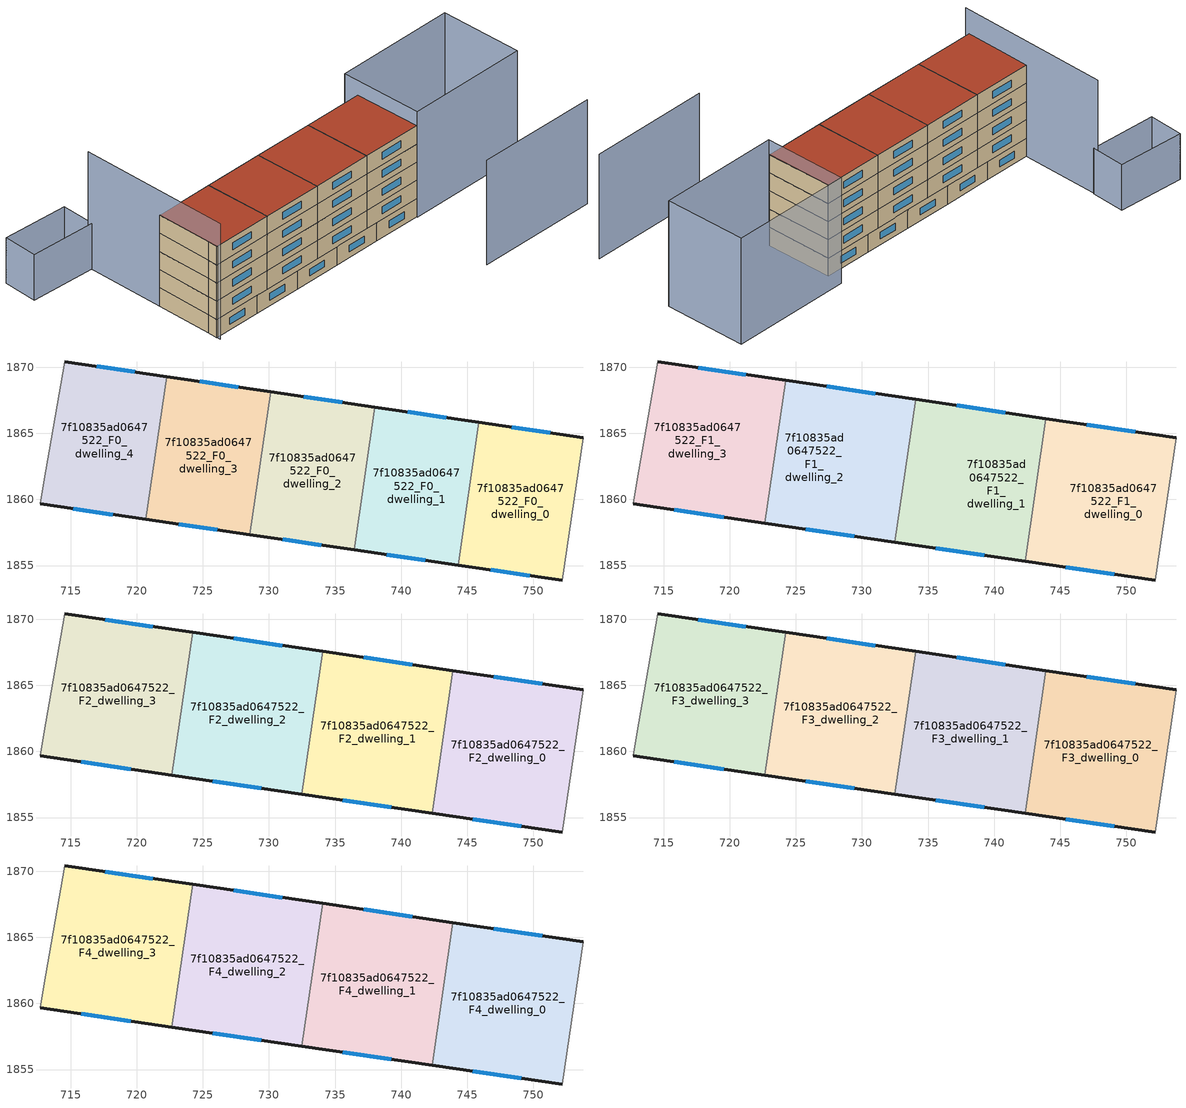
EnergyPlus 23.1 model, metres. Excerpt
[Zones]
7f10835ad0647522_F0_dwelling_0
 floor ground (EU_floor_Construction): 753.75,1864.68 752.17,1853.88 744.3,1855.03 745.88,1865.83 z0
 wall outside (EU_wall_Construction): 753.75,1864.68 745.88,1865.83 / 744.3,1855.03 752.17,1853.88 z0:3
 wall to 7f10835ad0647522_F0_dwelling_1 (EU_wall_Construction): 745.88,1865.83 744.3,1855.03 z0:3
 wall adiabatic (EU_wall_Construction): 752.17,1853.88 753.75,1864.68 z0:3
 window (EU_Window_Construction): 751.28,1865.04 748.35,1865.47 / 746.77,1854.67 749.71,1854.24 z0.94:2.06
7f10835ad0647522_F0_dwelling_1
 floor ground (EU_floor_Construction): 745.88,1865.83 744.3,1855.03 736.43,1856.19 738.01,1866.99 z0
 wall outside (EU_wall_Construction): 745.88,1865.83 738.01,1866.99 / 736.43,1856.19 744.3,1855.03 z0:3
 wall to 7f10835ad0647522_F0_dwelling_2 (EU_wall_Construction): 738.01,1866.99 736.43,1856.19 z0:3
 window (EU_Window_Construction): 743.41,1866.19 740.48,1866.62 / 738.9,1855.82 741.83,1855.39 z0.94:2.06
 ceiling adiabatic (EU_roof_Construction): 742.33,1855.32 743.91,1866.12 738.01,1866.99 736.43,1856.19 z3
7f10835ad0647522_F0_dwelling_2
 floor ground (EU_floor_Construction): 738.01,1866.99 736.43,1856.19 728.56,1857.34 730.14,1868.14 z0
 wall outside (EU_wall_Construction): 738.01,1866.99 730.14,1868.14 / 728.56,1857.34 736.43,1856.19 z0:3
 wall to 7f10835ad0647522_F0_dwelling_3 (EU_wall_Construction): 730.14,1868.14 728.56,1857.34 z0:3
 window (EU_Window_Construction): 735.55,1867.35 732.61,1867.78 / 731.03,1856.98 733.96,1856.55 z0.94:2.06
7f10835ad0647522_F0_dwelling_3
 floor ground (EU_floor_Construction): 730.14,1868.14 728.56,1857.34 720.69,1858.49 722.28,1869.29 z0
 wall outside (EU_wall_Construction): 730.14,1868.14 722.28,1869.29 / 720.69,1858.49 728.56,1857.34 z0:3
 wall to 7f10835ad0647522_F0_dwelling_4 (EU_wall_Construction): 722.28,1869.29 720.69,1858.49 z0:3
 window (EU_Window_Construction): 727.68,1868.5 724.74,1868.93 / 723.16,1858.13 726.1,1857.7 z0.94:2.06
7f10835ad0647522_F0_dwelling_4
 floor ground (EU_floor_Construction): 722.28,1869.29 720.69,1858.49 712.68,1859.66 712.97,1861.31 714.56,1870.42 z0
 wall outside (EU_wall_Construction): 712.68,1859.66 720.69,1858.49 / 722.28,1869.29 714.56,1870.42 z0:3
 wall adiabatic (EU_wall_Construction): 714.56,1870.42 712.97,1861.31 712.68,1859.66 z0:3
 window (EU_Window_Construction): 715.19,1859.29 718.18,1858.86 / 719.86,1869.65 716.98,1870.07 z0.94:2.06
7f10835ad0647522_F1_dwelling_0
 floor to 7f10835ad0647522_F0_dwelling_0 (EU_floor_Construction): 753.75,1864.68 752.17,1853.88 744.3,1855.03 745.88,1865.83 z3
 floor to 7f10835ad0647522_F0_dwelling_1 (EU_floor_Construction): 745.88,1865.83 744.3,1855.03 742.33,1855.32 743.91,1866.12 z3
 wall outside (EU_wall_Construction): 753.75,1864.68 743.91,1866.12 / 742.33,1855.32 752.17,1853.88 z3:6
 wall to 7f10835ad0647522_F1_dwelling_1 (EU_wall_Construction): 743.91,1866.12 742.33,1855.32 z3:6
 wall adiabatic (EU_wall_Construction): 752.17,1853.88 753.75,1864.68 z3:6
 window (EU_Window_Construction): 750.67,1865.13 747,1865.67 / 745.42,1854.87 749.09,1854.33 z3.94:5.06
7f10835ad0647522_F1_dwelling_1
 floor to 7f10835ad0647522_F0_dwelling_2 (EU_floor_Construction): 738.01,1866.99 736.43,1856.19 732.5,1856.76 734.08,1867.56 z3
 floor adiabatic (EU_floor_Construction): 743.91,1866.12 742.33,1855.32 736.43,1856.19 738.01,1866.99 z3
 wall outside (EU_wall_Construction): 743.91,1866.12 734.08,1867.56 / 732.5,1856.76 742.33,1855.32 z3:6
 wall to 7f10835ad0647522_F1_dwelling_2 (EU_wall_Construction): 734.08,1867.56 732.5,1856.76 z3:6
 window (EU_Window_Construction): 740.83,1866.57 737.16,1867.11 / 735.58,1856.31 739.25,1855.77 z3.94:5.06
7f10835ad0647522_F1_dwelling_2
 floor to 7f10835ad0647522_F0_dwelling_2 (EU_floor_Construction): 734.08,1867.56 732.5,1856.76 728.56,1857.34 730.14,1868.14 z3
 floor to 7f10835ad0647522_F0_dwelling_3 (EU_floor_Construction): 730.14,1868.14 728.56,1857.34 722.66,1858.2 724.24,1869 z3
 wall outside (EU_wall_Construction): 734.08,1867.56 724.24,1869 / 722.66,1858.2 732.5,1856.76 z3:6
 wall to 7f10835ad0647522_F1_dwelling_3 (EU_wall_Construction): 724.24,1869 722.66,1858.2 z3:6
 window (EU_Window_Construction): 731,1868.02 727.33,1868.55 / 725.74,1857.75 729.41,1857.21 z3.94:5.06
7f10835ad0647522_F1_dwelling_3
 floor to 7f10835ad0647522_F0_dwelling_3 (EU_floor_Construction): 724.24,1869 722.66,1858.2 720.7,1858.49 722.28,1869.29 z3
 floor to 7f10835ad0647522_F0_dwelling_4 (EU_floor_Construction): 722.28,1869.29 720.7,1858.49 712.68,1859.66 712.97,1861.31 714.56,1870.42 z3
 wall outside (EU_wall_Construction): 712.68,1859.66 722.66,1858.2 / 724.24,1869 714.56,1870.42 z3:6
 wall adiabatic (EU_wall_Construction): 714.56,1870.42 712.97,1861.31 712.68,1859.66 z3:6
 window (EU_Window_Construction): 715.81,1859.2 719.53,1858.66 / 721.21,1869.45 717.6,1869.98 z3.94:5.06
7f10835ad0647522_F2_dwelling_0
 floor to 7f10835ad0647522_F1_dwelling_0 (EU_floor_Construction): 753.75,1864.68 752.17,1853.88 742.33,1855.32 743.91,1866.12 z6
 wall outside (EU_wall_Construction): 753.75,1864.68 743.91,1866.12 / 742.33,1855.32 752.17,1853.88 z6:9
 wall to 7f10835ad0647522_F2_dwelling_1 (EU_wall_Construction): 743.91,1866.12 742.33,1855.32 z6:9
 wall adiabatic (EU_wall_Construction): 752.17,1853.88 753.75,1864.68 z6:9
 window (EU_Window_Construction): 750.67,1865.13 747,1865.67 / 745.42,1854.87 749.09,1854.33 z6.94:8.06
7f10835ad0647522_F2_dwelling_1
 floor to 7f10835ad0647522_F1_dwelling_1 (EU_floor_Construction): 743.91,1866.12 742.33,1855.32 732.5,1856.76 734.08,1867.56 z6
 wall outside (EU_wall_Construction): 743.91,1866.12 734.08,1867.56 / 732.5,1856.76 742.33,1855.32 z6:9
 wall to 7f10835ad0647522_F2_dwelling_2 (EU_wall_Construction): 734.08,1867.56 732.5,1856.76 z6:9
 window (EU_Window_Construction): 740.83,1866.57 737.16,1867.11 / 735.58,1856.31 739.25,1855.77 z6.94:8.06
7f10835ad0647522_F2_dwelling_2
 floor to 7f10835ad0647522_F1_dwelling_2 (EU_floor_Construction): 734.08,1867.56 732.5,1856.76 722.66,1858.2 724.24,1869 z6
 wall outside (EU_wall_Construction): 734.08,1867.56 724.24,1869 / 722.66,1858.2 732.5,1856.76 z6:9
 wall to 7f10835ad0647522_F2_dwelling_3 (EU_wall_Construction): 724.24,1869 722.66,1858.2 z6:9
 window (EU_Window_Construction): 731,1868.02 727.33,1868.55 / 725.74,1857.75 729.41,1857.21 z6.94:8.06
7f10835ad0647522_F2_dwelling_3
 floor to 7f10835ad0647522_F1_dwelling_3 (EU_floor_Construction): 724.24,1869 722.66,1858.2 712.68,1859.66 712.97,1861.31 714.56,1870.42 z6
 wall outside (EU_wall_Construction): 712.68,1859.66 722.66,1858.2 / 724.24,1869 714.56,1870.42 z6:9
 wall adiabatic (EU_wall_Construction): 714.56,1870.42 712.97,1861.31 712.68,1859.66 z6:9
 window (EU_Window_Construction): 715.81,1859.2 719.53,1858.66 / 721.21,1869.45 717.6,1869.98 z6.94:8.06
7f10835ad0647522_F3_dwelling_0
 floor to 7f10835ad0647522_F2_dwelling_0 (EU_floor_Construction): 753.75,1864.68 752.17,1853.88 742.33,1855.32 743.91,1866.12 z9
 wall outside (EU_wall_Construction): 753.75,1864.68 743.91,1866.12 / 742.33,1855.32 752.17,1853.88 z9:12
 wall to 7f10835ad0647522_F3_dwelling_1 (EU_wall_Construction): 743.91,1866.12 742.33,1855.32 z9:12
 wall adiabatic (EU_wall_Construction): 752.17,1853.88 753.75,1864.68 z9:12
 window (EU_Window_Construction): 750.67,1865.13 747,1865.67 / 745.42,1854.87 749.09,1854.33 z9.94:11.06
7f10835ad0647522_F3_dwelling_1
 floor to 7f10835ad0647522_F2_dwelling_1 (EU_floor_Construction): 743.91,1866.12 742.33,1855.32 732.5,1856.76 734.08,1867.56 z9
 wall outside (EU_wall_Construction): 743.91,1866.12 734.08,1867.56 / 732.5,1856.76 742.33,1855.32 z9:12
 wall to 7f10835ad0647522_F3_dwelling_2 (EU_wall_Construction): 734.08,1867.56 732.5,1856.76 z9:12
 window (EU_Window_Construction): 740.83,1866.57 737.16,1867.11 / 735.58,1856.31 739.25,1855.77 z9.94:11.06
7f10835ad0647522_F3_dwelling_2
 floor to 7f10835ad0647522_F2_dwelling_2 (EU_floor_Construction): 734.08,1867.56 732.5,1856.76 722.66,1858.2 724.24,1869 z9
 wall outside (EU_wall_Construction): 734.08,1867.56 724.24,1869 / 722.66,1858.2 732.5,1856.76 z9:12
 wall to 7f10835ad0647522_F3_dwelling_3 (EU_wall_Construction): 724.24,1869 722.66,1858.2 z9:12
 window (EU_Window_Construction): 731,1868.02 727.33,1868.55 / 725.74,1857.75 729.41,1857.21 z9.94:11.06
7f10835ad0647522_F3_dwelling_3
 floor to 7f10835ad0647522_F2_dwelling_3 (EU_floor_Construction): 724.24,1869 722.66,1858.2 712.68,1859.66 712.97,1861.31 714.56,1870.42 z9
 wall outside (EU_wall_Construction): 712.68,1859.66 722.66,1858.2 / 724.24,1869 714.56,1870.42 z9:12
 wall adiabatic (EU_wall_Construction): 714.56,1870.42 712.97,1861.31 712.68,1859.66 z9:12
 window (EU_Window_Construction): 715.81,1859.2 719.53,1858.66 / 721.21,1869.45 717.6,1869.98 z9.94:11.06
7f10835ad0647522_F4_dwelling_0
 floor to 7f10835ad0647522_F3_dwelling_0 (EU_floor_Construction): 753.75,1864.68 752.17,1853.88 742.33,1855.32 743.91,1866.12 z12
 wall outside (EU_wall_Construction): 753.75,1864.68 743.91,1866.12 / 742.33,1855.32 752.17,1853.88 z12:15
 wall to 7f10835ad0647522_F4_dwelling_1 (EU_wall_Construction): 743.91,1866.12 742.33,1855.32 z12:15
 wall adiabatic (EU_wall_Construction): 752.17,1853.88 753.75,1864.68 z12:15
 window (EU_Window_Construction): 750.67,1865.13 747,1865.67 / 745.42,1854.87 749.09,1854.33 z12.94:14.06
 roof outside (EU_roof_Construction): 752.17,1853.88 753.75,1864.68 743.91,1866.12 742.33,1855.32 z15
7f10835ad0647522_F4_dwelling_1
 floor to 7f10835ad0647522_F3_dwelling_1 (EU_floor_Construction): 743.91,1866.12 742.33,1855.32 732.5,1856.76 734.08,1867.56 z12
 wall outside (EU_wall_Construction): 743.91,1866.12 734.08,1867.56 / 732.5,1856.76 742.33,1855.32 z12:15
 wall to 7f10835ad0647522_F4_dwelling_2 (EU_wall_Construction): 734.08,1867.56 732.5,1856.76 z12:15
 window (EU_Window_Construction): 740.83,1866.57 737.16,1867.11 / 735.58,1856.31 739.25,1855.77 z12.94:14.06
 roof outside (EU_roof_Construction): 742.33,1855.32 743.91,1866.12 734.08,1867.56 732.5,1856.76 z15
7f10835ad0647522_F4_dwelling_2
 floor to 7f10835ad0647522_F3_dwelling_2 (EU_floor_Construction): 734.08,1867.56 732.5,1856.76 722.66,1858.2 724.24,1869 z12
 wall outside (EU_wall_Construction): 734.08,1867.56 724.24,1869 / 722.66,1858.2 732.5,1856.76 z12:15
 wall to 7f10835ad0647522_F4_dwelling_3 (EU_wall_Construction): 724.24,1869 722.66,1858.2 z12:15
 window (EU_Window_Construction): 731,1868.02 727.33,1868.55 / 725.74,1857.75 729.41,1857.21 z12.94:14.06
 roof outside (EU_roof_Construction): 732.5,1856.76 734.08,1867.56 724.24,1869 722.66,1858.2 z15
7f10835ad0647522_F4_dwelling_3
 floor to 7f10835ad0647522_F3_dwelling_3 (EU_floor_Construction): 724.24,1869 722.66,1858.2 712.68,1859.66 712.97,1861.31 714.56,1870.42 z12
 wall outside (EU_wall_Construction): 712.68,1859.66 722.66,1858.2 / 724.24,1869 714.56,1870.42 z12:15
 wall adiabatic (EU_wall_Construction): 714.56,1870.42 712.97,1861.31 712.68,1859.66 z12:15
 window (EU_Window_Construction): 715.81,1859.2 719.53,1858.66 / 721.21,1869.45 717.6,1869.98 z12.94:14.06
 roof outside (EU_roof_Construction): 722.66,1858.2 724.24,1869 714.56,1870.42 712.97,1861.31 712.68,1859.66 z15
shading: 748.09,1839.47 767.91,1836.55 z0:17.2; 772.01,1850.92 752.16,1853.78 / 752.16,1853.78 754.08,1867.09 / 754.08,1867.09 773.94,1864.23 / 773.94,1864.23 772.01,1850.92 z0:17.4; 716.81,1883.79 712.67,1859.09 z0:19; 706.08,1885.32 707.23,1890.76 / 707.23,1890.76 717.9,1888.52 / 717.9,1888.52 716.75,1883.07 / 716.75,1883.07 706.08,1885.32 z0:7.5
[Building]
EU S2 Campaign: North Axis=0; Terrain=City; Solar Distribution=FullExterior
[Site:Location]
Vienna: Latitude=48; Longitude=16.5; Time Zone=1; Elevation=183
[SizingPeriod:WeatherFileDays]
AnnualSizingPeriod: Begin Month=1; Begin Day of Month=1; End Month=12; End Day of Month=31; Day of Week for Start Day=Monday; Use Weather File Daylight Saving Period=No; Use Weather File Rain and Snow Indicators=No
[MATERIAL]
EU_InternalMass_Material: Roughness=MediumRough; Thickness=0.1; Conductivity=1; Density=1800; Specific Heat=900; Thermal Absorptance=0.9; Solar Absorptance=0.7; Visible Absorptance=0.7
[MATERIAL:NOMASS] Roughness=MediumRough; Thermal Absorptance=0.9; Solar Absorptance=0.7; Visible Absorptance=0.7
Name | Thermal Resistance
EU_wall_NoMass | 0.914258
EU_roof_NoMass | 0.954009
EU_floor_NoMass | 1.09711
[WINDOWMATERIAL:SIMPLEGLAZINGSYSTEM]
EU_Window_SimpleGlazing: UFactor=2.09642; Solar Heat Gain Coefficient=0.65; Visible Transmittance=0.65
[CONSTRUCTION]
EU_wall_Construction: EU_wall_NoMass
EU_roof_Construction: EU_roof_NoMass
EU_floor_Construction: EU_floor_NoMass
EU_Window_Construction: EU_Window_SimpleGlazing
EU_InternalMass_Construction: EU_InternalMass_Material
[ZONE] Type=1; Multiplier=1; Ceiling Height=autocalculate; Floor Area=autocalculate; Part of Total Floor Area=Yes
Name | Volume
7f10835ad0647522_F0_dwelling_0; 7f10835ad0647522_F0_dwelling_4 | 260.415
7f10835ad0647522_F1_dwelling_0; 7f10835ad0647522_F2_dwelling_0; 7f10835ad0647522_F3_dwelling_0; 7f10835ad0647522_F4_dwelling_0; 7f10835ad0647522_F1_dwelling_2; 7f10835ad0647522_F2_dwelling_2; 7f10835ad0647522_F3_dwelling_2; 7f10835ad0647522_F4_dwelling_2 | 325.531
7f10835ad0647522_F0_dwelling_1 | 260.438
7f10835ad0647522_F1_dwelling_1; 7f10835ad0647522_F2_dwelling_1; 7f10835ad0647522_F3_dwelling_1; 7f10835ad0647522_F4_dwelling_1 | 325.527
7f10835ad0647522_F0_dwelling_2 | 260.434
7f10835ad0647522_F0_dwelling_3 | 260.429
7f10835ad0647522_F1_dwelling_3; 7f10835ad0647522_F2_dwelling_3; 7f10835ad0647522_F3_dwelling_3; 7f10835ad0647522_F4_dwelling_3 | 325.542
[INTERNALMASS] Construction=EU_InternalMass_Construction
Name | Zone or ZoneList | Surface Area
7f10835ad0647522_F0_dwelling_0_EU_InternalMass | 7f10835ad0647522_F0_dwelling_0 | 86.8049
7f10835ad0647522_F0_dwelling_1_EU_InternalMass | 7f10835ad0647522_F0_dwelling_1 | 86.8126
7f10835ad0647522_F0_dwelling_2_EU_InternalMass | 7f10835ad0647522_F0_dwelling_2 | 86.8111
7f10835ad0647522_F0_dwelling_3_EU_InternalMass | 7f10835ad0647522_F0_dwelling_3 | 86.8097
7f10835ad0647522_F0_dwelling_4_EU_InternalMass | 7f10835ad0647522_F0_dwelling_4 | 86.8049
7f10835ad0647522_F1_dwelling_0_EU_InternalMass | 7f10835ad0647522_F1_dwelling_0 | 108.51
7f10835ad0647522_F1_dwelling_1_EU_InternalMass | 7f10835ad0647522_F1_dwelling_1 | 108.509
7f10835ad0647522_F1_dwelling_2_EU_InternalMass | 7f10835ad0647522_F1_dwelling_2 | 108.511
7f10835ad0647522_F1_dwelling_3_EU_InternalMass | 7f10835ad0647522_F1_dwelling_3 | 108.514
7f10835ad0647522_F2_dwelling_0_EU_InternalMass | 7f10835ad0647522_F2_dwelling_0 | 108.51
7f10835ad0647522_F2_dwelling_1_EU_InternalMass | 7f10835ad0647522_F2_dwelling_1 | 108.509
7f10835ad0647522_F2_dwelling_2_EU_InternalMass | 7f10835ad0647522_F2_dwelling_2 | 108.511
7f10835ad0647522_F2_dwelling_3_EU_InternalMass | 7f10835ad0647522_F2_dwelling_3 | 108.514
7f10835ad0647522_F3_dwelling_0_EU_InternalMass | 7f10835ad0647522_F3_dwelling_0 | 108.51
7f10835ad0647522_F3_dwelling_1_EU_InternalMass | 7f10835ad0647522_F3_dwelling_1 | 108.509
7f10835ad0647522_F3_dwelling_2_EU_InternalMass | 7f10835ad0647522_F3_dwelling_2 | 108.511
7f10835ad0647522_F3_dwelling_3_EU_InternalMass | 7f10835ad0647522_F3_dwelling_3 | 108.514
7f10835ad0647522_F4_dwelling_0_EU_InternalMass | 7f10835ad0647522_F4_dwelling_0 | 108.51
7f10835ad0647522_F4_dwelling_1_EU_InternalMass | 7f10835ad0647522_F4_dwelling_1 | 108.509
7f10835ad0647522_F4_dwelling_2_EU_InternalMass | 7f10835ad0647522_F4_dwelling_2 | 108.511
7f10835ad0647522_F4_dwelling_3_EU_InternalMass | 7f10835ad0647522_F4_dwelling_3 | 108.514
[OTHEREQUIPMENT] Fuel Type=Electricity; Design Level Calculation Method=Watts/Area; Power per Zone Floor Area=1; Fraction Latent=0; Fraction Radiant=0; Fraction Lost=0; Carbon Dioxide Generation Rate=0; EndUse Subcategory=EU_Step8_InternalGains
Name | Zone or ZoneList or Space or SpaceList | Schedule
EU_Step8_InternalGain_7f10835ad0647522_F0_dwelling_0_f000 | 7f10835ad0647522_F0_dwelling_0 | EU_Step8_GainSchedule_7f10835ad0647522_F0_dwelling_0_f000
EU_Step8_InternalGain_7f10835ad0647522_F0_dwelling_1_f000 | 7f10835ad0647522_F0_dwelling_1 | EU_Step8_GainSchedule_7f10835ad0647522_F0_dwelling_1_f000
EU_Step8_InternalGain_7f10835ad0647522_F0_dwelling_2_f000 | 7f10835ad0647522_F0_dwelling_2 | EU_Step8_GainSchedule_7f10835ad0647522_F0_dwelling_2_f000
EU_Step8_InternalGain_7f10835ad0647522_F0_dwelling_3_f000 | 7f10835ad0647522_F0_dwelling_3 | EU_Step8_GainSchedule_7f10835ad0647522_F0_dwelling_3_f000
EU_Step8_InternalGain_7f10835ad0647522_F0_dwelling_4_f000 | 7f10835ad0647522_F0_dwelling_4 | EU_Step8_GainSchedule_7f10835ad0647522_F0_dwelling_4_f000
EU_Step8_InternalGain_7f10835ad0647522_F1_dwelling_0_f000 | 7f10835ad0647522_F1_dwelling_0 | EU_Step8_GainSchedule_7f10835ad0647522_F1_dwelling_0_f000
EU_Step8_InternalGain_7f10835ad0647522_F1_dwelling_1_f000 | 7f10835ad0647522_F1_dwelling_1 | EU_Step8_GainSchedule_7f10835ad0647522_F1_dwelling_1_f000
EU_Step8_InternalGain_7f10835ad0647522_F1_dwelling_2_f000 | 7f10835ad0647522_F1_dwelling_2 | EU_Step8_GainSchedule_7f10835ad0647522_F1_dwelling_2_f000
EU_Step8_InternalGain_7f10835ad0647522_F1_dwelling_3_f000 | 7f10835ad0647522_F1_dwelling_3 | EU_Step8_GainSchedule_7f10835ad0647522_F1_dwelling_3_f000
EU_Step8_InternalGain_7f10835ad0647522_F2_dwelling_0_f000 | 7f10835ad0647522_F2_dwelling_0 | EU_Step8_GainSchedule_7f10835ad0647522_F2_dwelling_0_f000
EU_Step8_InternalGain_7f10835ad0647522_F2_dwelling_1_f000 | 7f10835ad0647522_F2_dwelling_1 | EU_Step8_GainSchedule_7f10835ad0647522_F2_dwelling_1_f000
EU_Step8_InternalGain_7f10835ad0647522_F2_dwelling_2_f000 | 7f10835ad0647522_F2_dwelling_2 | EU_Step8_GainSchedule_7f10835ad0647522_F2_dwelling_2_f000
EU_Step8_InternalGain_7f10835ad0647522_F2_dwelling_3_f000 | 7f10835ad0647522_F2_dwelling_3 | EU_Step8_GainSchedule_7f10835ad0647522_F2_dwelling_3_f000
EU_Step8_InternalGain_7f10835ad0647522_F3_dwelling_0_f000 | 7f10835ad0647522_F3_dwelling_0 | EU_Step8_GainSchedule_7f10835ad0647522_F3_dwelling_0_f000
EU_Step8_InternalGain_7f10835ad0647522_F3_dwelling_1_f000 | 7f10835ad0647522_F3_dwelling_1 | EU_Step8_GainSchedule_7f10835ad0647522_F3_dwelling_1_f000
EU_Step8_InternalGain_7f10835ad0647522_F3_dwelling_2_f000 | 7f10835ad0647522_F3_dwelling_2 | EU_Step8_GainSchedule_7f10835ad0647522_F3_dwelling_2_f000
EU_Step8_InternalGain_7f10835ad0647522_F3_dwelling_3_f000 | 7f10835ad0647522_F3_dwelling_3 | EU_Step8_GainSchedule_7f10835ad0647522_F3_dwelling_3_f000
EU_Step8_InternalGain_7f10835ad0647522_F4_dwelling_0_f000 | 7f10835ad0647522_F4_dwelling_0 | EU_Step8_GainSchedule_7f10835ad0647522_F4_dwelling_0_f000
EU_Step8_InternalGain_7f10835ad0647522_F4_dwelling_1_f000 | 7f10835ad0647522_F4_dwelling_1 | EU_Step8_GainSchedule_7f10835ad0647522_F4_dwelling_1_f000
EU_Step8_InternalGain_7f10835ad0647522_F4_dwelling_2_f000 | 7f10835ad0647522_F4_dwelling_2 | EU_Step8_GainSchedule_7f10835ad0647522_F4_dwelling_2_f000
EU_Step8_InternalGain_7f10835ad0647522_F4_dwelling_3_f000 | 7f10835ad0647522_F4_dwelling_3 | EU_Step8_GainSchedule_7f10835ad0647522_F4_dwelling_3_f000
[ZONEVENTILATION:DESIGNFLOWRATE] Schedule=EU_AlwaysOn; Design Flow Rate Calculation Method=AirChanges/Hour; Air Changes per Hour=0.546891; Ventilation Type=Natural; Fan Pressure Rise=0; Fan Total Efficiency=1; Constant Term Coefficient=1; Temperature Term Coefficient=0; Velocity Term Coefficient=0; Velocity Squared Term Coefficient=0; Minimum Indoor Temperature=-100; Maximum Indoor Temperature=100; Delta Temperature=-100; Minimum Outdoor Temperature=-100; Maximum Outdoor Temperature=100; Maximum Wind Speed=40
Name | Zone or ZoneList or Space or SpaceList
EU_ConstantAir_7f10835ad0647522_F0_dwelling_0 | 7f10835ad0647522_F0_dwelling_0
EU_ConstantAir_7f10835ad0647522_F0_dwelling_1 | 7f10835ad0647522_F0_dwelling_1
EU_ConstantAir_7f10835ad0647522_F0_dwelling_2 | 7f10835ad0647522_F0_dwelling_2
EU_ConstantAir_7f10835ad0647522_F0_dwelling_3 | 7f10835ad0647522_F0_dwelling_3
EU_ConstantAir_7f10835ad0647522_F0_dwelling_4 | 7f10835ad0647522_F0_dwelling_4
EU_ConstantAir_7f10835ad0647522_F1_dwelling_0 | 7f10835ad0647522_F1_dwelling_0
EU_ConstantAir_7f10835ad0647522_F1_dwelling_1 | 7f10835ad0647522_F1_dwelling_1
EU_ConstantAir_7f10835ad0647522_F1_dwelling_2 | 7f10835ad0647522_F1_dwelling_2
EU_ConstantAir_7f10835ad0647522_F1_dwelling_3 | 7f10835ad0647522_F1_dwelling_3
EU_ConstantAir_7f10835ad0647522_F2_dwelling_0 | 7f10835ad0647522_F2_dwelling_0
EU_ConstantAir_7f10835ad0647522_F2_dwelling_1 | 7f10835ad0647522_F2_dwelling_1
EU_ConstantAir_7f10835ad0647522_F2_dwelling_2 | 7f10835ad0647522_F2_dwelling_2
EU_ConstantAir_7f10835ad0647522_F2_dwelling_3 | 7f10835ad0647522_F2_dwelling_3
EU_ConstantAir_7f10835ad0647522_F3_dwelling_0 | 7f10835ad0647522_F3_dwelling_0
EU_ConstantAir_7f10835ad0647522_F3_dwelling_1 | 7f10835ad0647522_F3_dwelling_1
EU_ConstantAir_7f10835ad0647522_F3_dwelling_2 | 7f10835ad0647522_F3_dwelling_2
EU_ConstantAir_7f10835ad0647522_F3_dwelling_3 | 7f10835ad0647522_F3_dwelling_3
EU_ConstantAir_7f10835ad0647522_F4_dwelling_0 | 7f10835ad0647522_F4_dwelling_0
EU_ConstantAir_7f10835ad0647522_F4_dwelling_1 | 7f10835ad0647522_F4_dwelling_1
EU_ConstantAir_7f10835ad0647522_F4_dwelling_2 | 7f10835ad0647522_F4_dwelling_2
EU_ConstantAir_7f10835ad0647522_F4_dwelling_3 | 7f10835ad0647522_F4_dwelling_3
[HVACTEMPLATE:THERMOSTAT] Constant Heating Setpoint=20; Constant Cooling Setpoint=50
EU_HeatOnly_7f10835ad0647522_F0_dwelling_0; EU_HeatOnly_7f10835ad0647522_F0_dwelling_1; EU_HeatOnly_7f10835ad0647522_F0_dwelling_2; EU_HeatOnly_7f10835ad0647522_F0_dwelling_3; EU_HeatOnly_7f10835ad0647522_F0_dwelling_4; EU_HeatOnly_7f10835ad0647522_F1_dwelling_0; EU_HeatOnly_7f10835ad0647522_F1_dwelling_1; EU_HeatOnly_7f10835ad0647522_F1_dwelling_2; EU_HeatOnly_7f10835ad0647522_F1_dwelling_3; EU_HeatOnly_7f10835ad0647522_F2_dwelling_0; EU_HeatOnly_7f10835ad0647522_F2_dwelling_1; EU_HeatOnly_7f10835ad0647522_F2_dwelling_2; EU_HeatOnly_7f10835ad0647522_F2_dwelling_3; EU_HeatOnly_7f10835ad0647522_F3_dwelling_0; EU_HeatOnly_7f10835ad0647522_F3_dwelling_1; EU_HeatOnly_7f10835ad0647522_F3_dwelling_2; EU_HeatOnly_7f10835ad0647522_F3_dwelling_3; EU_HeatOnly_7f10835ad0647522_F4_dwelling_0; EU_HeatOnly_7f10835ad0647522_F4_dwelling_1; EU_HeatOnly_7f10835ad0647522_F4_dwelling_2; EU_HeatOnly_7f10835ad0647522_F4_dwelling_3
[HVACTEMPLATE:ZONE:IDEALLOADSAIRSYSTEM] System Availability Schedule=EU_AlwaysOn; Maximum Heating Supply Air Temperature=50; Minimum Cooling Supply Air Temperature=13; Maximum Heating Supply Air Humidity Ratio=0.0156; Minimum Cooling Supply Air Humidity Ratio=0.0077; Heating Limit=NoLimit; Cooling Limit=NoLimit; Heating Availability Schedule=EU_AlwaysOn; Cooling Availability Schedule=EU_CoolingOff; Dehumidification Control Type=ConstantSensibleHeatRatio; Cooling Sensible Heat Ratio=0.7; Dehumidification Setpoint=60; Humidification Control Type=None; Humidification Setpoint=30; Outdoor Air Method=None; Outdoor Air Flow Rate per Person=0.00944; Outdoor Air Flow Rate per Zone Floor Area=0; Outdoor Air Flow Rate per Zone=0; Demand Controlled Ventilation Type=None; Outdoor Air Economizer Type=NoEconomizer; Heat Recovery Type=None; Sensible Heat Recovery Effectiveness=0.7; Latent Heat Recovery Effectiveness=0.65
Name | Template Thermostat
7f10835ad0647522_F0_dwelling_0 | EU_HeatOnly_7f10835ad0647522_F0_dwelling_0
7f10835ad0647522_F0_dwelling_1 | EU_HeatOnly_7f10835ad0647522_F0_dwelling_1
7f10835ad0647522_F0_dwelling_2 | EU_HeatOnly_7f10835ad0647522_F0_dwelling_2
7f10835ad0647522_F0_dwelling_3 | EU_HeatOnly_7f10835ad0647522_F0_dwelling_3
7f10835ad0647522_F0_dwelling_4 | EU_HeatOnly_7f10835ad0647522_F0_dwelling_4
7f10835ad0647522_F1_dwelling_0 | EU_HeatOnly_7f10835ad0647522_F1_dwelling_0
7f10835ad0647522_F1_dwelling_1 | EU_HeatOnly_7f10835ad0647522_F1_dwelling_1
7f10835ad0647522_F1_dwelling_2 | EU_HeatOnly_7f10835ad0647522_F1_dwelling_2
7f10835ad0647522_F1_dwelling_3 | EU_HeatOnly_7f10835ad0647522_F1_dwelling_3
7f10835ad0647522_F2_dwelling_0 | EU_HeatOnly_7f10835ad0647522_F2_dwelling_0
7f10835ad0647522_F2_dwelling_1 | EU_HeatOnly_7f10835ad0647522_F2_dwelling_1
7f10835ad0647522_F2_dwelling_2 | EU_HeatOnly_7f10835ad0647522_F2_dwelling_2
7f10835ad0647522_F2_dwelling_3 | EU_HeatOnly_7f10835ad0647522_F2_dwelling_3
7f10835ad0647522_F3_dwelling_0 | EU_HeatOnly_7f10835ad0647522_F3_dwelling_0
7f10835ad0647522_F3_dwelling_1 | EU_HeatOnly_7f10835ad0647522_F3_dwelling_1
7f10835ad0647522_F3_dwelling_2 | EU_HeatOnly_7f10835ad0647522_F3_dwelling_2
7f10835ad0647522_F3_dwelling_3 | EU_HeatOnly_7f10835ad0647522_F3_dwelling_3
7f10835ad0647522_F4_dwelling_0 | EU_HeatOnly_7f10835ad0647522_F4_dwelling_0
7f10835ad0647522_F4_dwelling_1 | EU_HeatOnly_7f10835ad0647522_F4_dwelling_1
7f10835ad0647522_F4_dwelling_2 | EU_HeatOnly_7f10835ad0647522_F4_dwelling_2
7f10835ad0647522_F4_dwelling_3 | EU_HeatOnly_7f10835ad0647522_F4_dwelling_3
[SIZING:ZONE] Zone Cooling Design Supply Air Temperature Input Method=SupplyAirTemperature; Zone Cooling Design Supply Air Temperature=13; Zone Heating Design Supply Air Temperature Input Method=SupplyAirTemperature; Zone Heating Design Supply Air Temperature=50; Zone Cooling Design Supply Air Humidity Ratio=0.008; Zone Heating Design Supply Air Humidity Ratio=0.008; Cooling Design Air Flow Method=DesignDay; Cooling Design Air Flow Rate=0; Cooling Minimum Air Flow per Zone Floor Area=0.000762; Cooling Minimum Air Flow=0; Cooling Minimum Air Flow Fraction=0.2; Heating Design Air Flow Method=DesignDay; Heating Design Air Flow Rate=0; Heating Maximum Air Flow per Zone Floor Area=0.002032; Heating Maximum Air Flow=0.141576; Heating Maximum Air Flow Fraction=0.3; Account for Dedicated Outdoor Air System=No; Dedicated Outdoor Air System Control Strategy=NeutralSupplyAir; Dedicated Outdoor Air Low Setpoint Temperature for Design=autosize; Dedicated Outdoor Air High Setpoint Temperature for Design=autosize; Zone Load Sizing Method=Sensible Load Only No Latent Load; Zone Latent Cooling Design Supply Air Humidity Ratio Input Method=HumidityRatioDifference; Zone Cooling Design Supply Air Humidity Ratio Difference=0.005; Zone Latent Heating Design Supply Air Humidity Ratio Input Method=HumidityRatioDifference; Zone Humidification Design Supply Air Humidity Ratio Difference=0.005
7f10835ad0647522_F0_dwelling_0; 7f10835ad0647522_F0_dwelling_1; 7f10835ad0647522_F0_dwelling_2; 7f10835ad0647522_F0_dwelling_3; 7f10835ad0647522_F0_dwelling_4; 7f10835ad0647522_F1_dwelling_0; 7f10835ad0647522_F1_dwelling_1; 7f10835ad0647522_F1_dwelling_2; 7f10835ad0647522_F1_dwelling_3; 7f10835ad0647522_F2_dwelling_0; 7f10835ad0647522_F2_dwelling_1; 7f10835ad0647522_F2_dwelling_2; 7f10835ad0647522_F2_dwelling_3; 7f10835ad0647522_F3_dwelling_0; 7f10835ad0647522_F3_dwelling_1; 7f10835ad0647522_F3_dwelling_2; 7f10835ad0647522_F3_dwelling_3; 7f10835ad0647522_F4_dwelling_0; 7f10835ad0647522_F4_dwelling_1; 7f10835ad0647522_F4_dwelling_2; 7f10835ad0647522_F4_dwelling_3
[SCHEDULE:CONSTANT]
Name | Hourly Value
EU_AlwaysOn | 1
EU_CoolingOff | 0
[SCHEDULE:FILE] Column Number=1; Rows to Skip at Top=0; Number of Hours of Data=8760; Column Separator=Comma; Interpolate to Timestep=No; Minutes per Item=60; Adjust Schedule for Daylight Savings=Yes
Name | File
EU_Step8_GainSchedule_7f10835ad0647522_F0_dwelling_0_f000 | ../../schedules/7f10835ad0647522/7f10835ad0647522_F0_dwelling_0_f000_gain.csv
EU_Step8_GainSchedule_7f10835ad0647522_F0_dwelling_1_f000 | ../../schedules/7f10835ad0647522/7f10835ad0647522_F0_dwelling_1_f000_gain.csv
EU_Step8_GainSchedule_7f10835ad0647522_F0_dwelling_2_f000 | ../../schedules/7f10835ad0647522/7f10835ad0647522_F0_dwelling_2_f000_gain.csv
EU_Step8_GainSchedule_7f10835ad0647522_F0_dwelling_3_f000 | ../../schedules/7f10835ad0647522/7f10835ad0647522_F0_dwelling_3_f000_gain.csv
EU_Step8_GainSchedule_7f10835ad0647522_F0_dwelling_4_f000 | ../../schedules/7f10835ad0647522/7f10835ad0647522_F0_dwelling_4_f000_gain.csv
EU_Step8_GainSchedule_7f10835ad0647522_F1_dwelling_0_f000 | ../../schedules/7f10835ad0647522/7f10835ad0647522_F1_dwelling_0_f000_gain.csv
EU_Step8_GainSchedule_7f10835ad0647522_F1_dwelling_1_f000 | ../../schedules/7f10835ad0647522/7f10835ad0647522_F1_dwelling_1_f000_gain.csv
EU_Step8_GainSchedule_7f10835ad0647522_F1_dwelling_2_f000 | ../../schedules/7f10835ad0647522/7f10835ad0647522_F1_dwelling_2_f000_gain.csv
EU_Step8_GainSchedule_7f10835ad0647522_F1_dwelling_3_f000 | ../../schedules/7f10835ad0647522/7f10835ad0647522_F1_dwelling_3_f000_gain.csv
EU_Step8_GainSchedule_7f10835ad0647522_F2_dwelling_0_f000 | ../../schedules/7f10835ad0647522/7f10835ad0647522_F2_dwelling_0_f000_gain.csv
EU_Step8_GainSchedule_7f10835ad0647522_F2_dwelling_1_f000 | ../../schedules/7f10835ad0647522/7f10835ad0647522_F2_dwelling_1_f000_gain.csv
EU_Step8_GainSchedule_7f10835ad0647522_F2_dwelling_2_f000 | ../../schedules/7f10835ad0647522/7f10835ad0647522_F2_dwelling_2_f000_gain.csv
EU_Step8_GainSchedule_7f10835ad0647522_F2_dwelling_3_f000 | ../../schedules/7f10835ad0647522/7f10835ad0647522_F2_dwelling_3_f000_gain.csv
EU_Step8_GainSchedule_7f10835ad0647522_F3_dwelling_0_f000 | ../../schedules/7f10835ad0647522/7f10835ad0647522_F3_dwelling_0_f000_gain.csv
EU_Step8_GainSchedule_7f10835ad0647522_F3_dwelling_1_f000 | ../../schedules/7f10835ad0647522/7f10835ad0647522_F3_dwelling_1_f000_gain.csv
EU_Step8_GainSchedule_7f10835ad0647522_F3_dwelling_2_f000 | ../../schedules/7f10835ad0647522/7f10835ad0647522_F3_dwelling_2_f000_gain.csv
EU_Step8_GainSchedule_7f10835ad0647522_F3_dwelling_3_f000 | ../../schedules/7f10835ad0647522/7f10835ad0647522_F3_dwelling_3_f000_gain.csv
EU_Step8_GainSchedule_7f10835ad0647522_F4_dwelling_0_f000 | ../../schedules/7f10835ad0647522/7f10835ad0647522_F4_dwelling_0_f000_gain.csv
EU_Step8_GainSchedule_7f10835ad0647522_F4_dwelling_1_f000 | ../../schedules/7f10835ad0647522/7f10835ad0647522_F4_dwelling_1_f000_gain.csv
EU_Step8_GainSchedule_7f10835ad0647522_F4_dwelling_2_f000 | ../../schedules/7f10835ad0647522/7f10835ad0647522_F4_dwelling_2_f000_gain.csv
EU_Step8_GainSchedule_7f10835ad0647522_F4_dwelling_3_f000 | ../../schedules/7f10835ad0647522/7f10835ad0647522_F4_dwelling_3_f000_gain.csv
